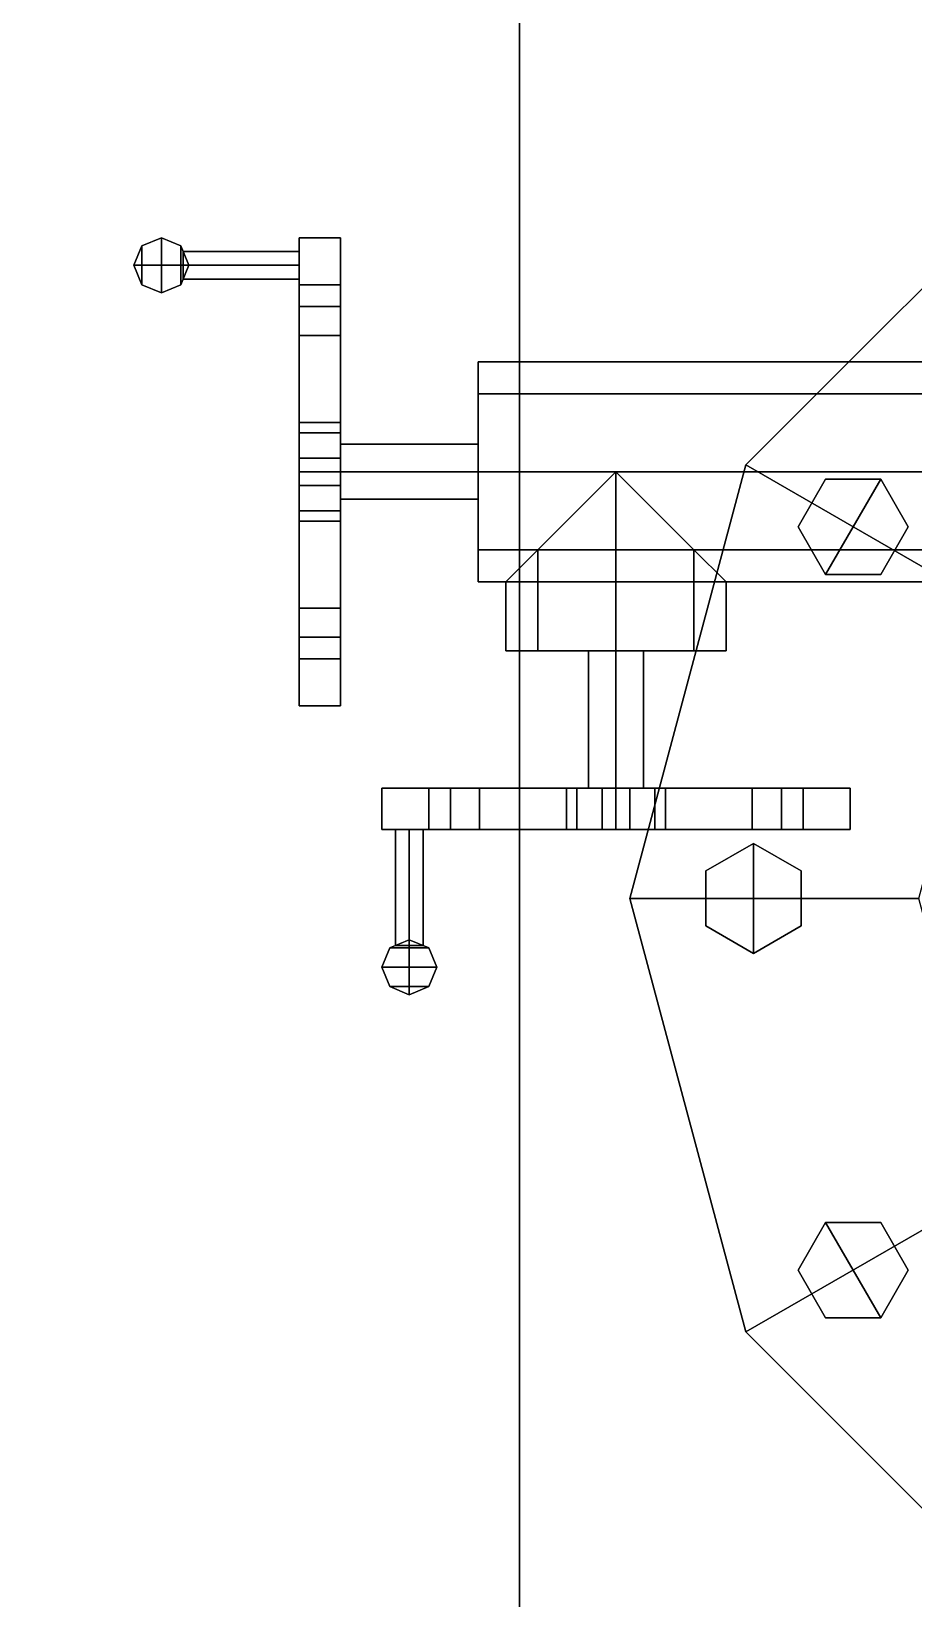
# Model space of a CAD drawing. Header units: millimetres. Extents: x -4 to 4, y -37.4 to 54.3.
# Drawn here: x -1.064 to -0.424, y 25.841 to 26.98 of the extents above; entities that cross this region are included whole.
import ezdxf

# ---------------------------------------------------------------- set-up
doc = ezdxf.new("R2010")
doc.units = ezdxf.units.MM
doc.layers.add('superstructure', color=3, linetype='Continuous')
doc.layers.add('turret', color=2, linetype='Continuous')

msp = doc.modelspace()

# ---------------------------------------------------------------- linework, layer by layer
for points in [[(-1.47, 29.2, -1.19), (-0.71, 29.2, -1.32), (-0.71, 24.28, -1.81), (-1.47, 24.28, -1.64)], [(-0.71, 29.2, -1.32), (0, 29.2, -1.43), (0, 24.28, -1.95), (-0.71, 24.28, -1.81)]]:
    msp.add_3dface(points)
at = {"layer": 'superstructure'}
for points in [[(-0.5, 24.27, 1.71), (-2.8927, 27.2157, 1.71), (-3.1923, 27.2314, 1.71), (-3.49, 24.28, 1.71)], [(0.5, 24.27, 1.71), (2.8927, 27.2157, 1.71), (-2.8927, 27.2157, 1.71), (-0.5, 24.27, 1.71)], [(-0.315, 26.8956, 1.81), (-0.5456, 26.665, 1.81), (-0.3637, 26.56, 1.81), (-0.21, 26.7137, 1.81)], [(-0.315, 26.8956, 1.71), (-0.5456, 26.665, 1.71), (-0.5456, 26.665, 1.81), (-0.315, 26.8956, 1.81)], [(-0.5456, 26.665, 1.81), (-0.63, 26.35, 1.81), (-0.42, 26.35, 1.81), (-0.3637, 26.56, 1.81)], [(-0.5456, 26.665, 1.71), (-0.63, 26.35, 1.71), (-0.63, 26.35, 1.81), (-0.5456, 26.665, 1.81)], [(-0.4877, 26.6546, 1.81), (-0.5077, 26.62, 1.81), (-0.5077, 26.62, 1.84), (-0.4877, 26.6546, 1.84)], [(-0.4877, 26.6546, 1.84), (-0.5077, 26.62, 1.84), (-0.4877, 26.5854, 1.84), (-0.4477, 26.6546, 1.84)], [(-0.4477, 26.6546, 1.81), (-0.4877, 26.6546, 1.81), (-0.4877, 26.6546, 1.84), (-0.4477, 26.6546, 1.84)], [(-0.4477, 26.6546, 1.84), (-0.4877, 26.5854, 1.84), (-0.4477, 26.5854, 1.84), (-0.4277, 26.62, 1.84)], [(-0.4277, 26.62, 1.81), (-0.4477, 26.6546, 1.81), (-0.4477, 26.6546, 1.84), (-0.4277, 26.62, 1.84)], [(-0.5077, 26.62, 1.81), (-0.4877, 26.5854, 1.81), (-0.4877, 26.5854, 1.84), (-0.5077, 26.62, 1.84)], [(-0.4477, 26.5854, 1.81), (-0.4277, 26.62, 1.81), (-0.4277, 26.62, 1.84), (-0.4477, 26.5854, 1.84)], [(-0.4877, 26.5854, 1.81), (-0.4477, 26.5854, 1.81), (-0.4477, 26.5854, 1.84), (-0.4877, 26.5854, 1.84)], [(-0.54, 26.39, 1.81), (-0.5746, 26.37, 1.81), (-0.5746, 26.37, 1.84), (-0.54, 26.39, 1.84)], [(-0.5746, 26.37, 1.84), (-0.5746, 26.33, 1.84), (-0.54, 26.31, 1.84), (-0.54, 26.39, 1.84)], [(-0.5054, 26.37, 1.81), (-0.54, 26.39, 1.81), (-0.54, 26.39, 1.84), (-0.5054, 26.37, 1.84)], [(-0.54, 26.39, 1.84), (-0.54, 26.31, 1.84), (-0.5054, 26.33, 1.84), (-0.5054, 26.37, 1.84)], [(-0.5746, 26.37, 1.81), (-0.5746, 26.33, 1.81), (-0.5746, 26.33, 1.84), (-0.5746, 26.37, 1.84)], [(-0.5054, 26.33, 1.81), (-0.5054, 26.37, 1.81), (-0.5054, 26.37, 1.84), (-0.5054, 26.33, 1.84)], [(-0.63, 26.35, 1.81), (-0.5456, 26.035, 1.81), (-0.3637, 26.14, 1.81), (-0.42, 26.35, 1.81)], [(-0.63, 26.35, 1.71), (-0.5456, 26.035, 1.71), (-0.5456, 26.035, 1.81), (-0.63, 26.35, 1.81)], [(-0.5746, 26.33, 1.81), (-0.54, 26.31, 1.81), (-0.54, 26.31, 1.84), (-0.5746, 26.33, 1.84)], [(-0.54, 26.31, 1.81), (-0.5054, 26.33, 1.81), (-0.5054, 26.33, 1.84), (-0.54, 26.31, 1.84)], [(-0.5456, 26.035, 1.81), (-0.315, 25.8044, 1.81), (-0.21, 25.9863, 1.81), (-0.3637, 26.14, 1.81)], [(-0.4877, 26.1146, 1.81), (-0.5077, 26.08, 1.81), (-0.5077, 26.08, 1.84), (-0.4877, 26.1146, 1.84)], [(-0.5077, 26.08, 1.84), (-0.4877, 26.0454, 1.84), (-0.4477, 26.0454, 1.84), (-0.4877, 26.1146, 1.84)], [(-0.4477, 26.1146, 1.81), (-0.4877, 26.1146, 1.81), (-0.4877, 26.1146, 1.84), (-0.4477, 26.1146, 1.84)], [(-0.4877, 26.1146, 1.84), (-0.4477, 26.0454, 1.84), (-0.4277, 26.08, 1.84), (-0.4477, 26.1146, 1.84)], [(-0.4277, 26.08, 1.81), (-0.4477, 26.1146, 1.81), (-0.4477, 26.1146, 1.84), (-0.4277, 26.08, 1.84)], [(-0.5077, 26.08, 1.81), (-0.4877, 26.0454, 1.81), (-0.4877, 26.0454, 1.84), (-0.5077, 26.08, 1.84)], [(-0.4477, 26.0454, 1.81), (-0.4277, 26.08, 1.81), (-0.4277, 26.08, 1.84), (-0.4477, 26.0454, 1.84)], [(-0.4877, 26.0454, 1.81), (-0.4477, 26.0454, 1.81), (-0.4477, 26.0454, 1.84), (-0.4877, 26.0454, 1.84)], [(-0.5456, 26.035, 1.71), (-0.315, 25.8044, 1.71), (-0.315, 25.8044, 1.81), (-0.5456, 26.035, 1.81)]]:
    msp.add_3dface(points, dxfattribs=at)
at = {"layer": 'turret'}
for points in [[(-0.9841, 26.81, 2.7841), (-0.97, 26.81, 2.79), (-0.97, 26.83, 2.77), (-0.9841, 26.8241, 2.77)], [(-0.9841, 26.8241, 2.77), (-0.97, 26.83, 2.77), (-0.97, 26.81, 2.75), (-0.9841, 26.81, 2.7559)], [(-0.97, 26.81, 2.79), (-0.9559, 26.81, 2.7841), (-0.9559, 26.8241, 2.77), (-0.97, 26.83, 2.77)], [(-0.97, 26.83, 2.77), (-0.9559, 26.8241, 2.77), (-0.9559, 26.81, 2.7559), (-0.97, 26.81, 2.75)], [(-0.84, 26.83, 2.77), (-0.84, 26.7802, 2.6498), (-0.87, 26.7802, 2.6498), (-0.87, 26.83, 2.77)], [(-0.84, 26.7802, 2.8902), (-0.84, 26.83, 2.77), (-0.87, 26.83, 2.77), (-0.87, 26.7802, 2.8902)], [(-0.87, 26.83, 2.77), (-0.87, 26.7959, 2.76), (-0.87, 26.7959, 2.78), (-0.87, 26.83, 2.77)], [(-0.87, 26.83, 2.77), (-0.87, 26.7802, 2.6498), (-0.87, 26.759, 2.671), (-0.87, 26.7959, 2.76)], [(-0.87, 26.7802, 2.8902), (-0.87, 26.83, 2.77), (-0.87, 26.7959, 2.78), (-0.87, 26.759, 2.869)], [(-0.84, 26.7802, 2.6498), (-0.84, 26.83, 2.77), (-0.84, 26.7959, 2.76), (-0.84, 26.759, 2.671)], [(-0.84, 26.83, 2.77), (-0.84, 26.7802, 2.8902), (-0.84, 26.759, 2.869), (-0.84, 26.7959, 2.78)], [(-0.84, 26.83, 2.77), (-0.84, 26.7959, 2.78), (-0.84, 26.7959, 2.76), (-0.84, 26.83, 2.77)], [(-0.99, 26.81, 2.77), (-0.9841, 26.81, 2.7841), (-0.9841, 26.8241, 2.77), (-0.99, 26.81, 2.77)], [(-0.99, 26.81, 2.77), (-0.9841, 26.8241, 2.77), (-0.9841, 26.81, 2.7559), (-0.99, 26.81, 2.77)], [(-0.9559, 26.81, 2.7841), (-0.95, 26.81, 2.77), (-0.95, 26.81, 2.77), (-0.9559, 26.8241, 2.77)], [(-0.9559, 26.8241, 2.77), (-0.95, 26.81, 2.77), (-0.95, 26.81, 2.77), (-0.9559, 26.81, 2.7559)], [(-0.87, 26.82, 2.77), (-0.87, 26.81, 2.76), (-0.9541, 26.81, 2.76), (-0.9541, 26.82, 2.77)], [(-0.87, 26.81, 2.78), (-0.87, 26.82, 2.77), (-0.9541, 26.82, 2.77), (-0.9541, 26.81, 2.78)], [(-0.99, 26.81, 2.77), (-0.9841, 26.7959, 2.77), (-0.9841, 26.81, 2.7841), (-0.99, 26.81, 2.77)], [(-0.99, 26.81, 2.77), (-0.9841, 26.81, 2.7559), (-0.9841, 26.7959, 2.77), (-0.99, 26.81, 2.77)], [(-0.9841, 26.7959, 2.77), (-0.97, 26.79, 2.77), (-0.97, 26.81, 2.79), (-0.9841, 26.81, 2.7841)], [(-0.9841, 26.81, 2.7559), (-0.97, 26.81, 2.75), (-0.97, 26.79, 2.77), (-0.9841, 26.7959, 2.77)], [(-0.97, 26.79, 2.77), (-0.9559, 26.7959, 2.77), (-0.9559, 26.81, 2.7841), (-0.97, 26.81, 2.79)], [(-0.97, 26.81, 2.75), (-0.9559, 26.81, 2.7559), (-0.9559, 26.7959, 2.77), (-0.97, 26.79, 2.77)], [(-0.9559, 26.7959, 2.77), (-0.95, 26.81, 2.77), (-0.95, 26.81, 2.77), (-0.9559, 26.81, 2.7841)], [(-0.9559, 26.81, 2.7559), (-0.95, 26.81, 2.77), (-0.95, 26.81, 2.77), (-0.9559, 26.7959, 2.77)], [(-0.87, 26.81, 2.76), (-0.87, 26.8, 2.77), (-0.9541, 26.8, 2.77), (-0.9541, 26.81, 2.76)], [(-0.87, 26.8, 2.77), (-0.87, 26.81, 2.78), (-0.9541, 26.81, 2.78), (-0.9541, 26.8, 2.77)], [(-0.84, 26.7959, 2.76), (-0.84, 26.6959, 2.76), (-0.87, 26.6959, 2.76), (-0.87, 26.7959, 2.76)], [(-0.84, 26.6959, 2.78), (-0.84, 26.7959, 2.78), (-0.87, 26.7959, 2.78), (-0.87, 26.6959, 2.78)], [(-0.84, 26.7959, 2.78), (-0.84, 26.759, 2.869), (-0.87, 26.759, 2.869), (-0.87, 26.7959, 2.78)], [(-0.84, 26.759, 2.671), (-0.84, 26.7959, 2.76), (-0.87, 26.7959, 2.76), (-0.87, 26.759, 2.671)], [(-0.87, 26.7959, 2.76), (-0.87, 26.6959, 2.76), (-0.87, 26.6959, 2.78), (-0.87, 26.7959, 2.78)], [(-0.84, 26.7959, 2.78), (-0.84, 26.6959, 2.78), (-0.84, 26.6959, 2.76), (-0.84, 26.7959, 2.76)], [(-0.87, 26.7802, 2.6498), (-0.87, 26.66, 2.6), (-0.87, 26.67, 2.6341), (-0.87, 26.759, 2.671)], [(-0.84, 26.7802, 2.6498), (-0.84, 26.66, 2.6), (-0.87, 26.66, 2.6), (-0.87, 26.7802, 2.6498)], [(-0.87, 26.66, 2.94), (-0.87, 26.7802, 2.8902), (-0.87, 26.759, 2.869), (-0.87, 26.67, 2.9059)], [(-0.84, 26.66, 2.94), (-0.84, 26.7802, 2.8902), (-0.87, 26.7802, 2.8902), (-0.87, 26.66, 2.94)], [(-0.84, 26.66, 2.6), (-0.84, 26.7802, 2.6498), (-0.84, 26.759, 2.671), (-0.84, 26.67, 2.6341)], [(-0.84, 26.7802, 2.8902), (-0.84, 26.66, 2.94), (-0.84, 26.67, 2.9059), (-0.84, 26.759, 2.869)], [(-0.84, 26.67, 2.6341), (-0.84, 26.759, 2.671), (-0.87, 26.759, 2.671), (-0.87, 26.67, 2.6341)], [(-0.84, 26.759, 2.869), (-0.84, 26.67, 2.9059), (-0.87, 26.67, 2.9059), (-0.87, 26.759, 2.869)], [(-0.22, 26.74, 2.77), (-0.22, 26.7166, 2.7134), (-0.74, 26.7166, 2.7134), (-0.74, 26.74, 2.77)], [(-0.22, 26.7166, 2.8266), (-0.22, 26.74, 2.77), (-0.74, 26.74, 2.77), (-0.74, 26.7166, 2.8266)], [(-0.74, 26.7166, 2.7134), (-0.74, 26.58, 2.77), (-0.74, 26.6034, 2.8266), (-0.74, 26.74, 2.77)], [(-0.74, 26.74, 2.77), (-0.74, 26.6034, 2.8266), (-0.74, 26.66, 2.85), (-0.74, 26.7166, 2.8266)], [(-0.22, 26.7166, 2.7134), (-0.22, 26.66, 2.69), (-0.74, 26.66, 2.69), (-0.74, 26.7166, 2.7134)], [(-0.22, 26.66, 2.85), (-0.22, 26.7166, 2.8266), (-0.74, 26.7166, 2.8266), (-0.74, 26.66, 2.85)], [(-0.74, 26.66, 2.69), (-0.74, 26.6034, 2.7134), (-0.74, 26.58, 2.77), (-0.74, 26.7166, 2.7134)], [(-0.84, 26.6883, 2.7983), (-0.84, 26.6959, 2.78), (-0.87, 26.6959, 2.78), (-0.87, 26.6883, 2.7983)], [(-0.84, 26.6959, 2.76), (-0.84, 26.6883, 2.7417), (-0.87, 26.6883, 2.7417), (-0.87, 26.6959, 2.76)], [(-0.87, 26.6317, 2.7417), (-0.87, 26.6241, 2.76), (-0.87, 26.6959, 2.76), (-0.87, 26.6883, 2.7417)], [(-0.87, 26.6241, 2.76), (-0.87, 26.6241, 2.78), (-0.87, 26.6959, 2.78), (-0.87, 26.6959, 2.76)], [(-0.87, 26.6241, 2.78), (-0.87, 26.6317, 2.7983), (-0.87, 26.6883, 2.7983), (-0.87, 26.6959, 2.78)], [(-0.84, 26.6883, 2.7417), (-0.84, 26.6959, 2.76), (-0.84, 26.6241, 2.76), (-0.84, 26.6317, 2.7417)], [(-0.84, 26.6959, 2.76), (-0.84, 26.6959, 2.78), (-0.84, 26.6241, 2.78), (-0.84, 26.6241, 2.76)], [(-0.84, 26.6959, 2.78), (-0.84, 26.6883, 2.7983), (-0.84, 26.6317, 2.7983), (-0.84, 26.6241, 2.78)], [(-0.84, 26.6883, 2.7417), (-0.84, 26.67, 2.7341), (-0.87, 26.67, 2.7341), (-0.87, 26.6883, 2.7417)], [(-0.84, 26.67, 2.8059), (-0.84, 26.6883, 2.7983), (-0.87, 26.6883, 2.7983), (-0.87, 26.67, 2.8059)], [(-0.87, 26.65, 2.7341), (-0.87, 26.6317, 2.7417), (-0.87, 26.6883, 2.7417), (-0.87, 26.67, 2.7341)], [(-0.87, 26.6317, 2.7983), (-0.87, 26.65, 2.8059), (-0.87, 26.67, 2.8059), (-0.87, 26.6883, 2.7983)], [(-0.84, 26.67, 2.7341), (-0.84, 26.6883, 2.7417), (-0.84, 26.6317, 2.7417), (-0.84, 26.65, 2.7341)], [(-0.84, 26.6883, 2.7983), (-0.84, 26.67, 2.8059), (-0.84, 26.65, 2.8059), (-0.84, 26.6317, 2.7983)], [(-0.87, 26.66, 2.6), (-0.87, 26.65, 2.6341), (-0.87, 26.67, 2.6341), (-0.87, 26.66, 2.6)], [(-0.87, 26.65, 2.6341), (-0.87, 26.65, 2.7341), (-0.87, 26.67, 2.7341), (-0.87, 26.67, 2.6341)], [(-0.84, 26.67, 2.7341), (-0.84, 26.67, 2.6341), (-0.87, 26.67, 2.6341), (-0.87, 26.67, 2.7341)], [(-0.87, 26.66, 2.94), (-0.87, 26.67, 2.9059), (-0.87, 26.65, 2.9059), (-0.87, 26.66, 2.94)], [(-0.87, 26.67, 2.9059), (-0.87, 26.67, 2.8059), (-0.87, 26.65, 2.8059), (-0.87, 26.65, 2.9059)], [(-0.84, 26.67, 2.9059), (-0.84, 26.67, 2.8059), (-0.87, 26.67, 2.8059), (-0.87, 26.67, 2.9059)], [(-0.74, 26.68, 2.77), (-0.74, 26.66, 2.75), (-0.84, 26.66, 2.75), (-0.84, 26.68, 2.77)], [(-0.74, 26.66, 2.79), (-0.74, 26.68, 2.77), (-0.84, 26.68, 2.77), (-0.84, 26.66, 2.79)], [(-0.84, 26.66, 2.6), (-0.84, 26.67, 2.6341), (-0.84, 26.65, 2.6341), (-0.84, 26.66, 2.6)], [(-0.84, 26.67, 2.6341), (-0.84, 26.67, 2.7341), (-0.84, 26.65, 2.7341), (-0.84, 26.65, 2.6341)], [(-0.84, 26.66, 2.94), (-0.84, 26.65, 2.9059), (-0.84, 26.67, 2.9059), (-0.84, 26.66, 2.94)], [(-0.84, 26.65, 2.9059), (-0.84, 26.65, 2.8059), (-0.84, 26.67, 2.8059), (-0.84, 26.67, 2.9059)], [(-0.87, 26.66, 2.6), (-0.87, 26.5398, 2.6498), (-0.87, 26.561, 2.671), (-0.87, 26.65, 2.6341)], [(-0.84, 26.66, 2.6), (-0.84, 26.5398, 2.6498), (-0.87, 26.5398, 2.6498), (-0.87, 26.66, 2.6)], [(-0.87, 26.5398, 2.8902), (-0.87, 26.66, 2.94), (-0.87, 26.65, 2.9059), (-0.87, 26.561, 2.869)], [(-0.84, 26.5398, 2.8902), (-0.84, 26.66, 2.94), (-0.87, 26.66, 2.94), (-0.87, 26.5398, 2.8902)], [(-0.84, 26.5398, 2.6498), (-0.84, 26.66, 2.6), (-0.84, 26.65, 2.6341), (-0.84, 26.561, 2.671)], [(-0.84, 26.66, 2.94), (-0.84, 26.5398, 2.8902), (-0.84, 26.561, 2.869), (-0.84, 26.65, 2.9059)], [(-0.74, 26.66, 2.75), (-0.74, 26.64, 2.77), (-0.84, 26.64, 2.77), (-0.84, 26.66, 2.75)], [(-0.74, 26.64, 2.77), (-0.74, 26.66, 2.79), (-0.84, 26.66, 2.79), (-0.84, 26.64, 2.77)], [(-0.22, 26.66, 2.69), (-0.22, 26.6034, 2.7134), (-0.74, 26.6034, 2.7134), (-0.74, 26.66, 2.69)], [(-0.22, 26.6034, 2.8266), (-0.22, 26.66, 2.85), (-0.74, 26.66, 2.85), (-0.74, 26.6034, 2.8266)], [(-0.64, 26.53, 2.69), (-0.6966, 26.53, 2.7134), (-0.6966, 26.6034, 2.7134), (-0.64, 26.66, 2.69)], [(-0.6966, 26.53, 2.8266), (-0.64, 26.53, 2.85), (-0.64, 26.66, 2.85), (-0.6966, 26.6034, 2.8266)], [(-0.5834, 26.53, 2.7134), (-0.64, 26.53, 2.69), (-0.64, 26.66, 2.69), (-0.5834, 26.6034, 2.7134)], [(-0.64, 26.53, 2.85), (-0.5834, 26.53, 2.8266), (-0.5834, 26.6034, 2.8266), (-0.64, 26.66, 2.85)], [(-0.84, 26.561, 2.671), (-0.84, 26.65, 2.6341), (-0.87, 26.65, 2.6341), (-0.87, 26.561, 2.671)], [(-0.84, 26.65, 2.6341), (-0.84, 26.65, 2.7341), (-0.87, 26.65, 2.7341), (-0.87, 26.65, 2.6341)], [(-0.84, 26.65, 2.7341), (-0.84, 26.6317, 2.7417), (-0.87, 26.6317, 2.7417), (-0.87, 26.65, 2.7341)], [(-0.84, 26.65, 2.9059), (-0.84, 26.561, 2.869), (-0.87, 26.561, 2.869), (-0.87, 26.65, 2.9059)], [(-0.84, 26.65, 2.8059), (-0.84, 26.65, 2.9059), (-0.87, 26.65, 2.9059), (-0.87, 26.65, 2.8059)], [(-0.84, 26.6317, 2.7983), (-0.84, 26.65, 2.8059), (-0.87, 26.65, 2.8059), (-0.87, 26.6317, 2.7983)], [(-0.84, 26.6241, 2.78), (-0.84, 26.6317, 2.7983), (-0.87, 26.6317, 2.7983), (-0.87, 26.6241, 2.78)], [(-0.84, 26.6317, 2.7417), (-0.84, 26.6241, 2.76), (-0.87, 26.6241, 2.76), (-0.87, 26.6317, 2.7417)], [(-0.87, 26.5241, 2.78), (-0.87, 26.6241, 2.78), (-0.87, 26.6241, 2.76), (-0.87, 26.5241, 2.76)], [(-0.84, 26.6241, 2.76), (-0.84, 26.5241, 2.76), (-0.87, 26.5241, 2.76), (-0.87, 26.6241, 2.76)], [(-0.84, 26.5241, 2.78), (-0.84, 26.6241, 2.78), (-0.87, 26.6241, 2.78), (-0.87, 26.5241, 2.78)], [(-0.84, 26.5241, 2.76), (-0.84, 26.6241, 2.76), (-0.84, 26.6241, 2.78), (-0.84, 26.5241, 2.78)], [(-0.22, 26.6034, 2.7134), (-0.22, 26.58, 2.77), (-0.74, 26.58, 2.77), (-0.74, 26.6034, 2.7134)], [(-0.22, 26.58, 2.77), (-0.22, 26.6034, 2.8266), (-0.74, 26.6034, 2.8266), (-0.74, 26.58, 2.77)], [(-0.6966, 26.53, 2.7134), (-0.72, 26.53, 2.77), (-0.72, 26.58, 2.77), (-0.6966, 26.6034, 2.7134)], [(-0.72, 26.53, 2.77), (-0.6966, 26.53, 2.8266), (-0.6966, 26.6034, 2.8266), (-0.72, 26.58, 2.77)], [(-0.56, 26.53, 2.77), (-0.5834, 26.53, 2.7134), (-0.5834, 26.6034, 2.7134), (-0.56, 26.58, 2.77)], [(-0.5834, 26.53, 2.8266), (-0.56, 26.53, 2.77), (-0.56, 26.58, 2.77), (-0.5834, 26.6034, 2.8266)], [(-0.87, 26.5398, 2.6498), (-0.87, 26.49, 2.77), (-0.87, 26.5241, 2.76), (-0.87, 26.561, 2.671)], [(-0.87, 26.49, 2.77), (-0.87, 26.5398, 2.8902), (-0.87, 26.561, 2.869), (-0.87, 26.5241, 2.78)], [(-0.84, 26.561, 2.869), (-0.84, 26.5241, 2.78), (-0.87, 26.5241, 2.78), (-0.87, 26.561, 2.869)], [(-0.84, 26.5241, 2.76), (-0.84, 26.561, 2.671), (-0.87, 26.561, 2.671), (-0.87, 26.5241, 2.76)], [(-0.84, 26.49, 2.77), (-0.84, 26.5398, 2.6498), (-0.84, 26.561, 2.671), (-0.84, 26.5241, 2.76)], [(-0.84, 26.5398, 2.8902), (-0.84, 26.49, 2.77), (-0.84, 26.5241, 2.78), (-0.84, 26.561, 2.869)], [(-0.84, 26.5398, 2.6498), (-0.84, 26.49, 2.77), (-0.87, 26.49, 2.77), (-0.87, 26.5398, 2.6498)], [(-0.84, 26.49, 2.77), (-0.84, 26.5398, 2.8902), (-0.87, 26.5398, 2.8902), (-0.87, 26.49, 2.77)], [(-0.87, 26.49, 2.77), (-0.87, 26.5241, 2.78), (-0.87, 26.5241, 2.76), (-0.87, 26.49, 2.77)], [(-0.84, 26.49, 2.77), (-0.84, 26.5241, 2.76), (-0.84, 26.5241, 2.78), (-0.84, 26.49, 2.77)], [(-0.6966, 26.53, 2.7134), (-0.56, 26.53, 2.77), (-0.5834, 26.53, 2.8266), (-0.72, 26.53, 2.77)], [(-0.72, 26.53, 2.77), (-0.5834, 26.53, 2.8266), (-0.64, 26.53, 2.85), (-0.6966, 26.53, 2.8266)], [(-0.64, 26.53, 2.69), (-0.5834, 26.53, 2.7134), (-0.56, 26.53, 2.77), (-0.6966, 26.53, 2.7134)], [(-0.66, 26.53, 2.77), (-0.64, 26.53, 2.75), (-0.64, 26.43, 2.75), (-0.66, 26.43, 2.77)], [(-0.64, 26.53, 2.79), (-0.66, 26.53, 2.77), (-0.66, 26.43, 2.77), (-0.64, 26.43, 2.79)], [(-0.64, 26.53, 2.75), (-0.62, 26.53, 2.77), (-0.62, 26.43, 2.77), (-0.64, 26.43, 2.75)], [(-0.62, 26.53, 2.77), (-0.64, 26.53, 2.79), (-0.64, 26.43, 2.79), (-0.62, 26.43, 2.77)], [(-0.81, 26.43, 2.77), (-0.7602, 26.43, 2.6498), (-0.7602, 26.4, 2.6498), (-0.81, 26.4, 2.77)], [(-0.7602, 26.43, 2.8902), (-0.81, 26.43, 2.77), (-0.81, 26.4, 2.77), (-0.7602, 26.4, 2.8902)], [(-0.7602, 26.43, 2.6498), (-0.81, 26.43, 2.77), (-0.7759, 26.43, 2.76), (-0.739, 26.43, 2.671)], [(-0.81, 26.43, 2.77), (-0.7602, 26.43, 2.8902), (-0.739, 26.43, 2.869), (-0.7759, 26.43, 2.78)], [(-0.81, 26.43, 2.77), (-0.7759, 26.43, 2.78), (-0.7759, 26.43, 2.76), (-0.81, 26.43, 2.77)], [(-0.7759, 26.43, 2.76), (-0.6759, 26.43, 2.76), (-0.6759, 26.4, 2.76), (-0.7759, 26.4, 2.76)], [(-0.6759, 26.43, 2.78), (-0.7759, 26.43, 2.78), (-0.7759, 26.4, 2.78), (-0.6759, 26.4, 2.78)], [(-0.7759, 26.43, 2.78), (-0.739, 26.43, 2.869), (-0.739, 26.4, 2.869), (-0.7759, 26.4, 2.78)], [(-0.739, 26.43, 2.671), (-0.7759, 26.43, 2.76), (-0.7759, 26.4, 2.76), (-0.739, 26.4, 2.671)], [(-0.7759, 26.43, 2.78), (-0.6759, 26.43, 2.78), (-0.6759, 26.43, 2.76), (-0.7759, 26.43, 2.76)], [(-0.7602, 26.43, 2.6498), (-0.64, 26.43, 2.6), (-0.64, 26.4, 2.6), (-0.7602, 26.4, 2.6498)], [(-0.64, 26.43, 2.94), (-0.7602, 26.43, 2.8902), (-0.7602, 26.4, 2.8902), (-0.64, 26.4, 2.94)], [(-0.64, 26.43, 2.6), (-0.7602, 26.43, 2.6498), (-0.739, 26.43, 2.671), (-0.65, 26.43, 2.6341)], [(-0.7602, 26.43, 2.8902), (-0.64, 26.43, 2.94), (-0.65, 26.43, 2.9059), (-0.739, 26.43, 2.869)], [(-0.65, 26.43, 2.6341), (-0.739, 26.43, 2.671), (-0.739, 26.4, 2.671), (-0.65, 26.4, 2.6341)], [(-0.739, 26.43, 2.869), (-0.65, 26.43, 2.9059), (-0.65, 26.4, 2.9059), (-0.739, 26.4, 2.869)], [(-0.6683, 26.43, 2.7983), (-0.6759, 26.43, 2.78), (-0.6759, 26.4, 2.78), (-0.6683, 26.4, 2.7983)], [(-0.6759, 26.43, 2.76), (-0.6683, 26.43, 2.7417), (-0.6683, 26.4, 2.7417), (-0.6759, 26.4, 2.76)], [(-0.6683, 26.43, 2.7417), (-0.6759, 26.43, 2.76), (-0.6041, 26.43, 2.76), (-0.6117, 26.43, 2.7417)], [(-0.6759, 26.43, 2.76), (-0.6759, 26.43, 2.78), (-0.6041, 26.43, 2.78), (-0.6041, 26.43, 2.76)], [(-0.6759, 26.43, 2.78), (-0.6683, 26.43, 2.7983), (-0.6117, 26.43, 2.7983), (-0.6041, 26.43, 2.78)], [(-0.6683, 26.43, 2.7417), (-0.65, 26.43, 2.7341), (-0.65, 26.4, 2.7341), (-0.6683, 26.4, 2.7417)], [(-0.65, 26.43, 2.8059), (-0.6683, 26.43, 2.7983), (-0.6683, 26.4, 2.7983), (-0.65, 26.4, 2.8059)], [(-0.65, 26.43, 2.7341), (-0.6683, 26.43, 2.7417), (-0.6117, 26.43, 2.7417), (-0.63, 26.43, 2.7341)], [(-0.6683, 26.43, 2.7983), (-0.65, 26.43, 2.8059), (-0.63, 26.43, 2.8059), (-0.6117, 26.43, 2.7983)], [(-0.65, 26.43, 2.7341), (-0.65, 26.43, 2.6341), (-0.65, 26.4, 2.6341), (-0.65, 26.4, 2.7341)], [(-0.65, 26.43, 2.9059), (-0.65, 26.43, 2.8059), (-0.65, 26.4, 2.8059), (-0.65, 26.4, 2.9059)], [(-0.64, 26.43, 2.6), (-0.65, 26.43, 2.6341), (-0.63, 26.43, 2.6341), (-0.64, 26.43, 2.6)], [(-0.65, 26.43, 2.6341), (-0.65, 26.43, 2.7341), (-0.63, 26.43, 2.7341), (-0.63, 26.43, 2.6341)], [(-0.64, 26.43, 2.94), (-0.63, 26.43, 2.9059), (-0.65, 26.43, 2.9059), (-0.64, 26.43, 2.94)], [(-0.63, 26.43, 2.9059), (-0.63, 26.43, 2.8059), (-0.65, 26.43, 2.8059), (-0.65, 26.43, 2.9059)], [(-0.64, 26.43, 2.6), (-0.5198, 26.43, 2.6498), (-0.5198, 26.4, 2.6498), (-0.64, 26.4, 2.6)], [(-0.5198, 26.43, 2.8902), (-0.64, 26.43, 2.94), (-0.64, 26.4, 2.94), (-0.5198, 26.4, 2.8902)], [(-0.5198, 26.43, 2.6498), (-0.64, 26.43, 2.6), (-0.63, 26.43, 2.6341), (-0.541, 26.43, 2.671)], [(-0.64, 26.43, 2.94), (-0.5198, 26.43, 2.8902), (-0.541, 26.43, 2.869), (-0.63, 26.43, 2.9059)], [(-0.541, 26.43, 2.671), (-0.63, 26.43, 2.6341), (-0.63, 26.4, 2.6341), (-0.541, 26.4, 2.671)], [(-0.63, 26.43, 2.6341), (-0.63, 26.43, 2.7341), (-0.63, 26.4, 2.7341), (-0.63, 26.4, 2.6341)], [(-0.63, 26.43, 2.7341), (-0.6117, 26.43, 2.7417), (-0.6117, 26.4, 2.7417), (-0.63, 26.4, 2.7341)], [(-0.63, 26.43, 2.9059), (-0.541, 26.43, 2.869), (-0.541, 26.4, 2.869), (-0.63, 26.4, 2.9059)], [(-0.63, 26.43, 2.8059), (-0.63, 26.43, 2.9059), (-0.63, 26.4, 2.9059), (-0.63, 26.4, 2.8059)], [(-0.6117, 26.43, 2.7983), (-0.63, 26.43, 2.8059), (-0.63, 26.4, 2.8059), (-0.6117, 26.4, 2.7983)], [(-0.6041, 26.43, 2.78), (-0.6117, 26.43, 2.7983), (-0.6117, 26.4, 2.7983), (-0.6041, 26.4, 2.78)], [(-0.6117, 26.43, 2.7417), (-0.6041, 26.43, 2.76), (-0.6041, 26.4, 2.76), (-0.6117, 26.4, 2.7417)], [(-0.6041, 26.43, 2.76), (-0.5041, 26.43, 2.76), (-0.5041, 26.4, 2.76), (-0.6041, 26.4, 2.76)], [(-0.5041, 26.43, 2.78), (-0.6041, 26.43, 2.78), (-0.6041, 26.4, 2.78), (-0.5041, 26.4, 2.78)], [(-0.5041, 26.43, 2.76), (-0.6041, 26.43, 2.76), (-0.6041, 26.43, 2.78), (-0.5041, 26.43, 2.78)], [(-0.541, 26.43, 2.869), (-0.5041, 26.43, 2.78), (-0.5041, 26.4, 2.78), (-0.541, 26.4, 2.869)], [(-0.5041, 26.43, 2.76), (-0.541, 26.43, 2.671), (-0.541, 26.4, 2.671), (-0.5041, 26.4, 2.76)], [(-0.47, 26.43, 2.77), (-0.5198, 26.43, 2.6498), (-0.541, 26.43, 2.671), (-0.5041, 26.43, 2.76)], [(-0.5198, 26.43, 2.8902), (-0.47, 26.43, 2.77), (-0.5041, 26.43, 2.78), (-0.541, 26.43, 2.869)], [(-0.5198, 26.43, 2.6498), (-0.47, 26.43, 2.77), (-0.47, 26.4, 2.77), (-0.5198, 26.4, 2.6498)], [(-0.47, 26.43, 2.77), (-0.5198, 26.43, 2.8902), (-0.5198, 26.4, 2.8902), (-0.47, 26.4, 2.77)], [(-0.47, 26.43, 2.77), (-0.5041, 26.43, 2.76), (-0.5041, 26.43, 2.78), (-0.47, 26.43, 2.77)], [(-0.81, 26.4, 2.77), (-0.7759, 26.4, 2.76), (-0.7759, 26.4, 2.78), (-0.81, 26.4, 2.77)], [(-0.81, 26.4, 2.77), (-0.7602, 26.4, 2.6498), (-0.739, 26.4, 2.671), (-0.7759, 26.4, 2.76)], [(-0.7602, 26.4, 2.8902), (-0.81, 26.4, 2.77), (-0.7759, 26.4, 2.78), (-0.739, 26.4, 2.869)], [(-0.8, 26.4, 2.77), (-0.79, 26.4, 2.76), (-0.79, 26.3159, 2.76), (-0.8, 26.3159, 2.77)], [(-0.79, 26.4, 2.78), (-0.8, 26.4, 2.77), (-0.8, 26.3159, 2.77), (-0.79, 26.3159, 2.78)], [(-0.79, 26.4, 2.76), (-0.78, 26.4, 2.77), (-0.78, 26.3159, 2.77), (-0.79, 26.3159, 2.76)], [(-0.78, 26.4, 2.77), (-0.79, 26.4, 2.78), (-0.79, 26.3159, 2.78), (-0.78, 26.3159, 2.77)], [(-0.7759, 26.4, 2.76), (-0.6759, 26.4, 2.76), (-0.6759, 26.4, 2.78), (-0.7759, 26.4, 2.78)], [(-0.7602, 26.4, 2.6498), (-0.64, 26.4, 2.6), (-0.65, 26.4, 2.6341), (-0.739, 26.4, 2.671)], [(-0.64, 26.4, 2.94), (-0.7602, 26.4, 2.8902), (-0.739, 26.4, 2.869), (-0.65, 26.4, 2.9059)], [(-0.6117, 26.4, 2.7417), (-0.6041, 26.4, 2.76), (-0.6759, 26.4, 2.76), (-0.6683, 26.4, 2.7417)], [(-0.6041, 26.4, 2.76), (-0.6041, 26.4, 2.78), (-0.6759, 26.4, 2.78), (-0.6759, 26.4, 2.76)], [(-0.6041, 26.4, 2.78), (-0.6117, 26.4, 2.7983), (-0.6683, 26.4, 2.7983), (-0.6759, 26.4, 2.78)], [(-0.63, 26.4, 2.7341), (-0.6117, 26.4, 2.7417), (-0.6683, 26.4, 2.7417), (-0.65, 26.4, 2.7341)], [(-0.6117, 26.4, 2.7983), (-0.63, 26.4, 2.8059), (-0.65, 26.4, 2.8059), (-0.6683, 26.4, 2.7983)], [(-0.64, 26.4, 2.6), (-0.63, 26.4, 2.6341), (-0.65, 26.4, 2.6341), (-0.64, 26.4, 2.6)], [(-0.63, 26.4, 2.6341), (-0.63, 26.4, 2.7341), (-0.65, 26.4, 2.7341), (-0.65, 26.4, 2.6341)], [(-0.64, 26.4, 2.94), (-0.65, 26.4, 2.9059), (-0.63, 26.4, 2.9059), (-0.64, 26.4, 2.94)], [(-0.65, 26.4, 2.9059), (-0.65, 26.4, 2.8059), (-0.63, 26.4, 2.8059), (-0.63, 26.4, 2.9059)], [(-0.64, 26.4, 2.6), (-0.5198, 26.4, 2.6498), (-0.541, 26.4, 2.671), (-0.63, 26.4, 2.6341)], [(-0.5198, 26.4, 2.8902), (-0.64, 26.4, 2.94), (-0.63, 26.4, 2.9059), (-0.541, 26.4, 2.869)], [(-0.5041, 26.4, 2.78), (-0.6041, 26.4, 2.78), (-0.6041, 26.4, 2.76), (-0.5041, 26.4, 2.76)], [(-0.5198, 26.4, 2.6498), (-0.47, 26.4, 2.77), (-0.5041, 26.4, 2.76), (-0.541, 26.4, 2.671)], [(-0.47, 26.4, 2.77), (-0.5198, 26.4, 2.8902), (-0.541, 26.4, 2.869), (-0.5041, 26.4, 2.78)], [(-0.47, 26.4, 2.77), (-0.5041, 26.4, 2.78), (-0.5041, 26.4, 2.76), (-0.47, 26.4, 2.77)], [(-0.79, 26.3141, 2.7841), (-0.79, 26.32, 2.77), (-0.79, 26.32, 2.77), (-0.8041, 26.3141, 2.77)], [(-0.8041, 26.3141, 2.77), (-0.79, 26.32, 2.77), (-0.79, 26.32, 2.77), (-0.79, 26.3141, 2.7559)], [(-0.7759, 26.3141, 2.77), (-0.79, 26.32, 2.77), (-0.79, 26.32, 2.77), (-0.79, 26.3141, 2.7841)], [(-0.79, 26.3141, 2.7559), (-0.79, 26.32, 2.77), (-0.79, 26.32, 2.77), (-0.7759, 26.3141, 2.77)], [(-0.79, 26.3, 2.79), (-0.79, 26.3141, 2.7841), (-0.8041, 26.3141, 2.77), (-0.81, 26.3, 2.77)], [(-0.81, 26.3, 2.77), (-0.8041, 26.3141, 2.77), (-0.79, 26.3141, 2.7559), (-0.79, 26.3, 2.75)], [(-0.77, 26.3, 2.77), (-0.7759, 26.3141, 2.77), (-0.79, 26.3141, 2.7841), (-0.79, 26.3, 2.79)], [(-0.79, 26.3, 2.75), (-0.79, 26.3141, 2.7559), (-0.7759, 26.3141, 2.77), (-0.77, 26.3, 2.77)], [(-0.79, 26.2859, 2.7841), (-0.79, 26.3, 2.79), (-0.81, 26.3, 2.77), (-0.8041, 26.2859, 2.77)], [(-0.8041, 26.2859, 2.77), (-0.81, 26.3, 2.77), (-0.79, 26.3, 2.75), (-0.79, 26.2859, 2.7559)], [(-0.7759, 26.2859, 2.77), (-0.77, 26.3, 2.77), (-0.79, 26.3, 2.79), (-0.79, 26.2859, 2.7841)], [(-0.79, 26.2859, 2.7559), (-0.79, 26.3, 2.75), (-0.77, 26.3, 2.77), (-0.7759, 26.2859, 2.77)], [(-0.79, 26.28, 2.77), (-0.79, 26.2859, 2.7841), (-0.8041, 26.2859, 2.77), (-0.79, 26.28, 2.77)], [(-0.79, 26.28, 2.77), (-0.8041, 26.2859, 2.77), (-0.79, 26.2859, 2.7559), (-0.79, 26.28, 2.77)], [(-0.79, 26.28, 2.77), (-0.7759, 26.2859, 2.77), (-0.79, 26.2859, 2.7841), (-0.79, 26.28, 2.77)], [(-0.79, 26.28, 2.77), (-0.79, 26.2859, 2.7559), (-0.7759, 26.2859, 2.77), (-0.79, 26.28, 2.77)]]:
    msp.add_3dface(points, dxfattribs=at)

doc.saveas('drawing.dxf')
